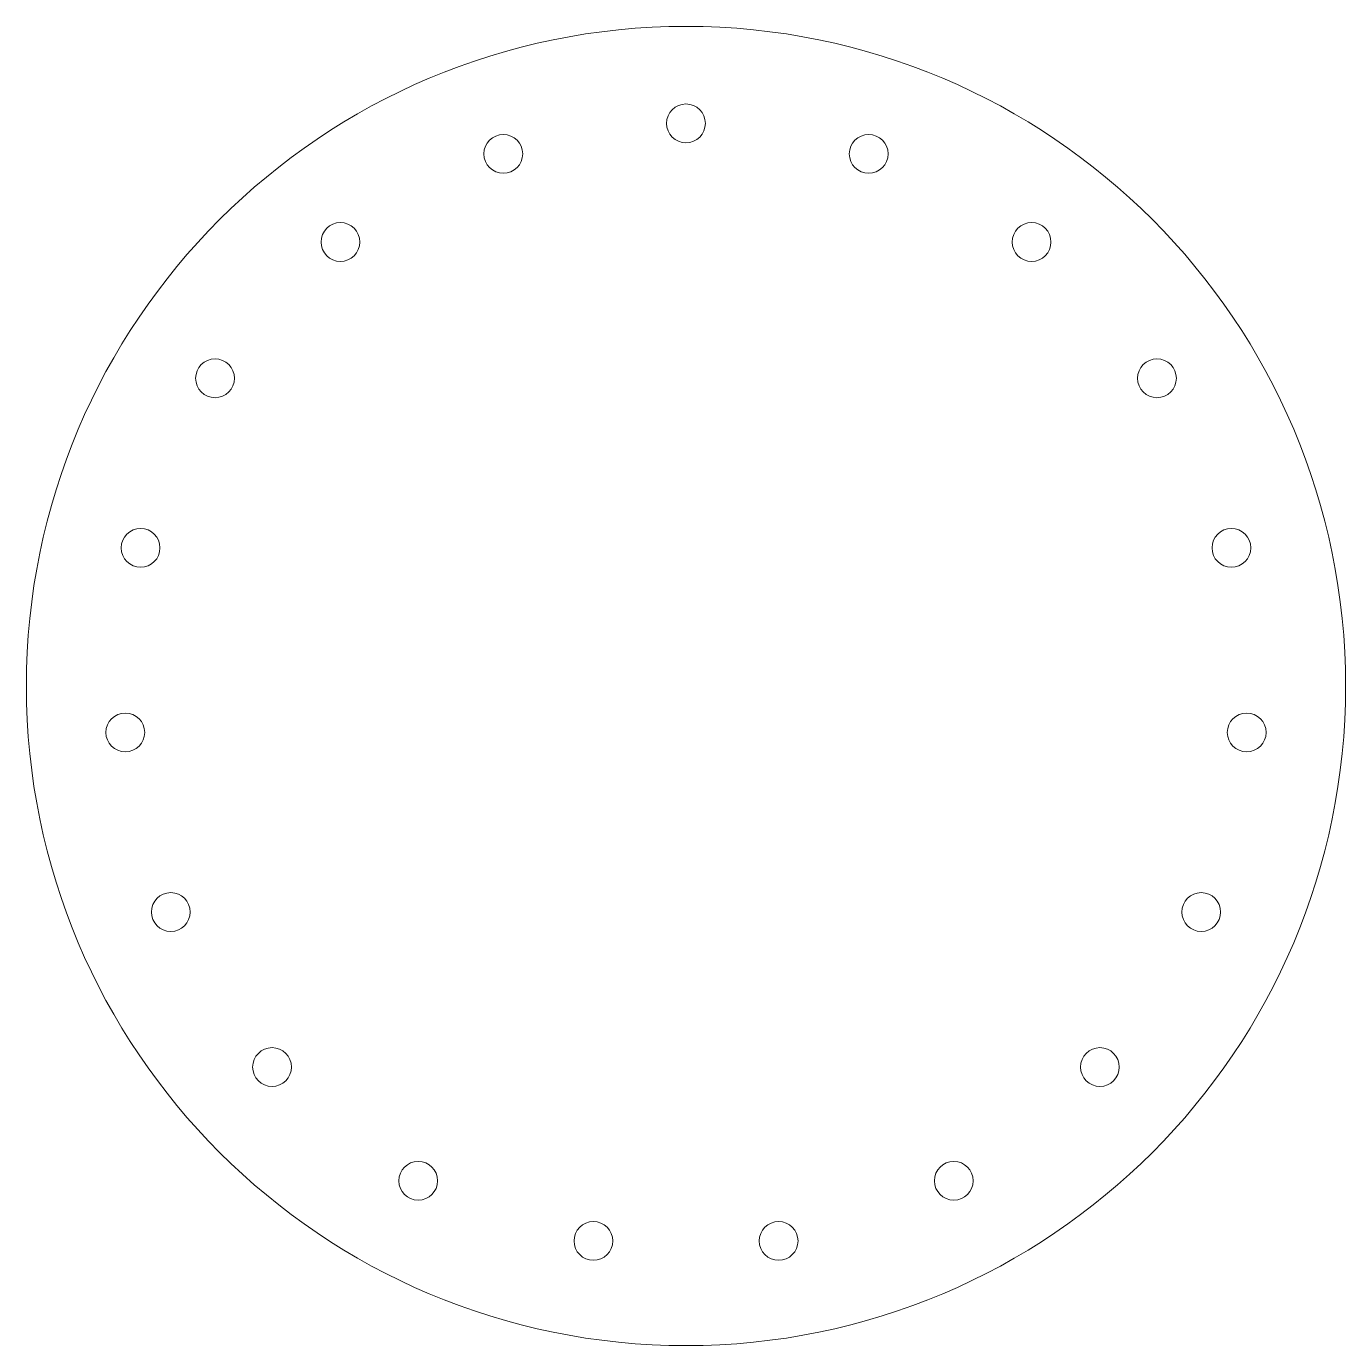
# Model space of a CAD drawing. Header units: millimetres. Extents: x 64.6 to 98.6, y -17 to 17.
import ezdxf

# ---------------------------------------------------------------- set-up
doc = ezdxf.new("R2010")
doc.units = ezdxf.units.MM

msp = doc.modelspace()

# ---------------------------------------------------------------- linework, layer by layer
at = {"color": 7, "linetype": 'Continuous', "lineweight": 15}
for centre, radius in [((81.601, 0), 17), ((81.601, 14.5), 0.5), ((76.893, 13.714), 0.5), ((86.31, 13.714), 0.5), ((72.695, 11.443), 0.5), ((90.508, 11.443), 0.5), ((69.463, 7.931), 0.5), ((93.74, 7.931), 0.5), ((67.545, 3.56), 0.5), ((95.658, 3.56), 0.5), ((67.151, -1.197), 0.5), ((96.052, -1.197), 0.5), ((68.323, -5.825), 0.5), ((94.88, -5.825), 0.5), ((70.933, -9.821), 0.5), ((92.269, -9.821), 0.5), ((74.7, -12.752), 0.5), ((88.503, -12.752), 0.5), ((79.215, -14.302), 0.5), ((83.988, -14.302), 0.5)]:
    msp.add_circle(centre, radius, dxfattribs=at)

doc.saveas('drawing.dxf')
